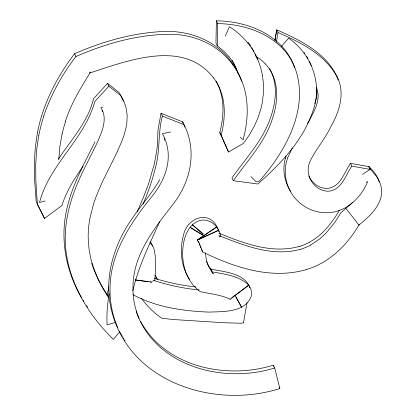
<?xml version="1.0" encoding="UTF-8"?>
<svg xmlns="http://www.w3.org/2000/svg" width="416" height="416" viewBox="0 0 416 416"><rect width="100%" height="100%" fill="white"/><g stroke="black" fill="none" stroke-linecap="round" stroke-linejoin="round"><path stroke-width="0.62" d="M281.939 46.394C265.216 28.709 240.183 21.2 216.388 20.8L215.956 43.046L217.282 45.822L224.578 51.87L229.133 56.857M217.282 45.822L217.714 23.582L216.388 20.8M58.791 159.489L59.883 146.656L62.057 134.025M154.747 280.868L155.579 268.902L155.215 255.351L154.014 249.007L152.677 245.783L149.781 242.72M275.08 39.967L276.708 29.848C300.019 39.962 326.83 53.04 337.423 77.797M107.104 295.864L108.774 286.749M109.226 293.769C107.323 304.008 106.569 314.444 107.099 324.849L115.752 322.306M37.378 132.917L35.282 147.446L34.398 161.98L34.71 181.652L36.213 201.786L44.522 218.462L61.906 205.525C66.399 191.298 74.443 178.563 82.971 166.447M38.704 135.694L36.608 150.223L35.724 164.757L35.823 179.462L36.676 194.501L37.539 204.563L44.522 218.462M274.856 40.492L276.708 29.848L278.034 32.63L276.401 42.021M243.558 322.265L247.005 302.692M139.121 318.484L136.822 312.468L135.039 306.259A89.508 81.12 -25.5 0 1 132.98 286.541C133.292 255.091 153.4 229.653 171.673 206.003C191.11 182.276 198.13 149.599 182.593 121.831L161.044 113.298L157.971 130.016L157.529 143.837L156.775 150.665L154.284 164.169L148.538 183.846L143.671 196.747L137.207 211.921M161.044 113.298L162.37 116.08C157.841 132.751 160.238 150.27 155.61 166.951C152.615 179.728 148.148 192.109 143.062 204.194M132.886 290.69C138.33 266.505 149.687 244.265 159.583 221.707M262.47 75.421L263.494 84.432L263.422 93.626L262.236 102.924L261.227 107.588L258.362 116.88L254.374 126.069L249.257 135.054L246.21 139.542L243.24 143.494L228.524 152.012L219.794 132.454C223.605 117.863 224.666 101.915 219.133 87.61A71.417 61.017 -27.2 0 0 217.194 83.205M228.524 152.012L221.12 135.231C224.931 120.645 225.992 104.692 220.459 90.386A71.417 61.017 -27.2 0 0 213.533 77.906M285.298 158.548C282.771 167.513 283.842 177.284 287.607 185.749A53.841 47.081 -27.4 0 0 290.654 191.282M65.504 121.326C71.016 103.558 80.855 87.625 90.61 71.968L89.643 72.66M43.742 116.111C50.934 94.598 62.088 74.443 75.93 56.514C104.77 43.966 135.84 34.918 167.466 34.299C192.473 33.53 217.979 44.169 232.742 64.776M314.72 103.574C316.43 98.904 317.543 93.777 316.43 88.832M287.711 157.784L292.204 148.08M225.295 36.176L229.414 26.712C236.335 31.08 242.538 36.566 247.702 42.921M94.895 141.898C84.973 162.266 73.689 182.239 68 204.339C59.202 235.841 65.187 270.176 81.822 298.069M152.781 281.538L153.332 280.379C168.251 285.069 183.596 288.548 199.191 289.926M159.806 179.587C151.694 193.757 140.572 205.878 131.539 219.435C118.253 238.664 109.486 261.399 108.732 284.903A112.928 102.346 -25.5 0 0 113.573 317.554C135.179 384.836 217.469 408.424 279.838 388.528L274.7 367.952L273.374 365.175C226.335 379.798 165.781 367.177 140.598 321.5M307.538 123.438C313.342 112.762 321.896 99.897 316.342 87.422M362.523 174.387L370.079 169.406L368.753 166.624L350.485 163.342C344.391 172.115 340.714 186.592 328.25 188.334C321.396 189.046 314.746 185.125 310.872 179.639A30.701 25.995 -27.9 0 1 308.802 176.03M350.485 163.342L351.811 166.124C345.717 174.892 342.035 189.368 329.576 191.116C322.722 191.823 316.072 187.902 312.198 182.416A30.701 25.995 -27.9 0 1 309.343 176.831C307.934 172.609 307.7 167.955 309.15 163.712A43.259 32.464 -6.6 0 1 309.899 161.637C315.744 149.412 324.99 139.126 330.762 126.802C339.316 111.94 345.483 93.002 337.085 76.69C324.797 54.475 300.503 42.177 278.034 32.63M359.393 224.188C350.225 240.022 337.62 254.306 321.454 263.208A73.034 66.108 -17.8 0 1 306.691 269.459M339.508 210.116C332.051 222.924 322.483 235.212 309.187 242.325M58.443 159.13C71.089 139.688 88.088 121.94 93.486 98.738L107.567 83.424L119.153 92.576L122.637 98.79L123.448 101.208M281.393 46.4L288.631 38.189C311.137 53.654 322.618 83.455 313.394 109.626C303.732 139.776 281.07 163.478 257.842 183.992L233.288 180.7C247.239 160.883 264.732 142.782 272.277 119.158C277.108 104.998 278.944 88.816 272.641 74.802A52.879 46.446 -25.8 0 0 265.361 63.892M231.416 62C215.701 39.894 187.793 29.749 161.294 31.6C131.347 33.249 101.962 41.725 74.604 53.732C60.762 71.666 49.608 91.816 42.416 113.329A166.228 154.378 -28.9 0 0 37.43 132.922M119.912 331.49L113.386 339.399C87.958 314.605 68.203 281.793 65.468 245.773C63.97 223.782 69.43 201.926 78.172 181.875C84.9 166.046 93.777 151.226 100.36 135.335C103.787 126.724 106.751 115.95 100.75 107.728L102.7 107.676M107.567 83.424L108.893 86.2L94.812 101.52C84.599 139.308 49.306 164.346 39.504 202.54L45.115 200.98M352.648 202.311L340.834 212.898L334.62 222.628L325.92 233.256L319.92 238.805L310.513 245.107M220.584 236.35C219.326 224.832 206.305 215.53 195.593 222.383C189.093 226.413 185.708 233.75 184.028 240.947C180.024 258.996 184.558 280.457 200.314 291.668C210.33 293.868 220.938 294.715 230.261 299.286L248.716 285.158L251.118 289.5L251.514 295.454C245.84 312.816 223.522 311.47 208.775 312.104C182.796 310.986 155.969 307.226 132.865 294.616M231.618 297.84L248.716 285.158C239.018 275.631 224.432 274.045 211.65 271.794M198.609 239.314L216.694 226.975L197.324 239.871L198.427 242.388L198.468 241.254L202.686 251.945C234.328 267.545 271.513 279.906 306.696 269.485M197.475 240.136L218.613 230.292L197.324 239.871L197.543 240.037M366.012 182.218L367.645 181.636C361.171 197.673 346.658 211.609 328.744 212.654C315.988 213.528 303.144 207.834 294.96 198.068A53.841 47.081 -27.4 0 1 288.933 188.531C285.168 180.066 284.097 170.295 286.624 161.325A64.558 53.804 -4.3 0 1 287.752 157.794M89.84 72.956C127.941 60.606 183.524 38.828 213.538 77.901M299.088 246.485C271.986 254.025 244.124 243.49 219.216 233.303M300.414 249.267C272.657 257.036 244.358 245.664 218.832 235.529L219.794 236.995M274.7 367.952C223.501 384.186 155.189 366.584 136.188 311.496M170.638 131.997L162.427 133.645C174.725 156.166 166.015 179.811 150.665 198.068C129.927 223.834 110.474 253.36 110.053 287.685A112.928 102.346 -25.5 0 0 114.899 320.336L117.785 327.876M217.714 23.582C241.509 23.977 266.542 31.491 283.265 49.171M195.941 286.946C181.849 285.563 167.96 282.5 154.445 278.32M210.324 269.017C223.366 271.84 244.982 272.849 249.87 287.914M135.403 279.921L151.876 282.043M135.429 279.973L148.2 281.804M150.114 282.074L151.393 282.261M351.811 166.124L370.079 169.406M162.37 116.08L183.919 124.613M202.67 234.905L190.07 227.328L203.06 235.347M255.7 56.025L262.08 60.694L265.366 63.892M211.895 272.672L213.356 273.692C208.489 267.956 205.743 260.577 205.608 253.068M108.893 86.2L120.479 95.358L123.963 101.572L126.188 108.212L127.145 115.138L126.953 121.945L125.84 128.674L124.015 135.273L121.644 141.804L115.788 154.835L102.398 181.813L96.314 196.056L93.72 203.398L89.825 218.572L88.67 226.434L88.156 234.52L88.358 242.856L89.367 251.472L91.276 260.416L94.188 269.714L98.228 279.401L103.49 289.474L108.441 297.326M203.252 233.958L192.369 224.817L203.107 234.239M240.36 137.207L243.09 139.818C248.248 120.895 249.278 100.157 242.06 81.619A94.52 82.082 -27.4 0 0 232.768 64.761M251.129 176.732L256.043 181.698L259.303 181.137C286.286 150.571 310.96 106.2 293.821 65.047A76.138 67.564 -25.9 0 0 283.27 49.166M150.108 241.691L151.351 243.006L152.688 246.225M345.842 208.364L358.946 225.066C368.3 217.292 378.596 208.541 381.248 196.061C382.247 190.861 381.363 185.396 378.986 180.684C376.724 175.126 371.322 171.714 368.82 166.436C373.339 170.815 377.426 175.926 379.309 182.016M141.565 298.371C147.03 306.207 153.962 312.863 161.829 318.266L173.295 319.519L224.198 322.754L240.209 323.216L242.923 322.998L243.61 322.379M304.091 52.473L304.798 53.414M212.03 270.91L208.322 265.533L206.471 261.555M124.405 339.773L125.117 340.787M230.064 298.995L230.261 299.286M108.108 296.119L102.164 286.692L97.193 277.181M83.174 300.212L83.85 301.283M86.554 305.573L87.568 307.185M189.582 279.412C181.08 266.568 179.306 249.886 183.487 235.206C186.95 217.37 210.543 209.045 218.036 229.278M306.488 56.139L307.84 58.323M119.959 332.342L122.476 336.606M123.1 337.672L123.729 338.738M155.345 275.694L157.331 279.224M157.238 279.484L155.028 275.038M235.669 296.655L241.545 307.195L235.794 296.473M309.52 61.693L311.241 65.686M219.794 132.454L221.12 135.231M233.288 180.7L231.962 177.918C245.913 158.106 263.406 140 270.951 116.381C275.782 102.216 277.618 86.039 271.315 72.02A52.879 46.446 -25.8 0 0 269.615 68.702M279.308 387.421L279.838 388.528M201.36 249.163L202.686 251.945M74.604 53.732L75.93 56.514M92.862 266.932L96.902 276.619M182.593 121.831L184.756 127.072M294.59 67.553L292.5 62.27A76.138 67.564 -25.9 0 0 281.944 46.384M199.248 243.823L199.95 245.601M200.418 246.787L200.892 247.978M240.734 78.837L241.66 81.406M102.076 110.453L102.44 111.535M164.107 138.575L164.684 140.301M91.697 263.214L92.669 266.313M337.594 78.364L338.12 80.054M218.286 229.866L218.774 231.717M273.374 365.175L273.686 366.418M38.756 135.699A166.228 154.372 -28.9 0 1 43.805 116.126M62.14 134.035A142.646 132.98 -29.4 0 1 65.593 121.347M231.442 61.984A94.52 82.082 -27.4 0 1 240.521 78.338M216.086 81.094A71.417 61.017 -27.2 0 1 216.928 82.67M247.749 42.884A81.999 76.341 -27.3 0 1 262.402 75.436M229.159 56.841A58.739 55.219 -27.2 0 1 238.254 74.043M233.516 62.858A58.739 55.219 -27.2 0 1 236.735 70.642M232.164 60.382A58.739 55.219 -27.2 0 1 233.22 62.28M255.039 53.768A81.999 76.341 -27.3 0 1 257.556 59.665M248.165 42.37A81.999 76.341 -27.3 0 1 250.614 45.906M251.654 47.549A81.999 76.341 -27.3 0 1 253.88 51.475M285.334 158.553A64.558 53.804 -4.3 0 1 286.036 156.177M310.539 245.154A49.832 45.115 -14.1 0 1 300.435 249.319M309.213 242.372A49.832 45.115 -14.1 0 1 299.109 246.542"/></g></svg>
